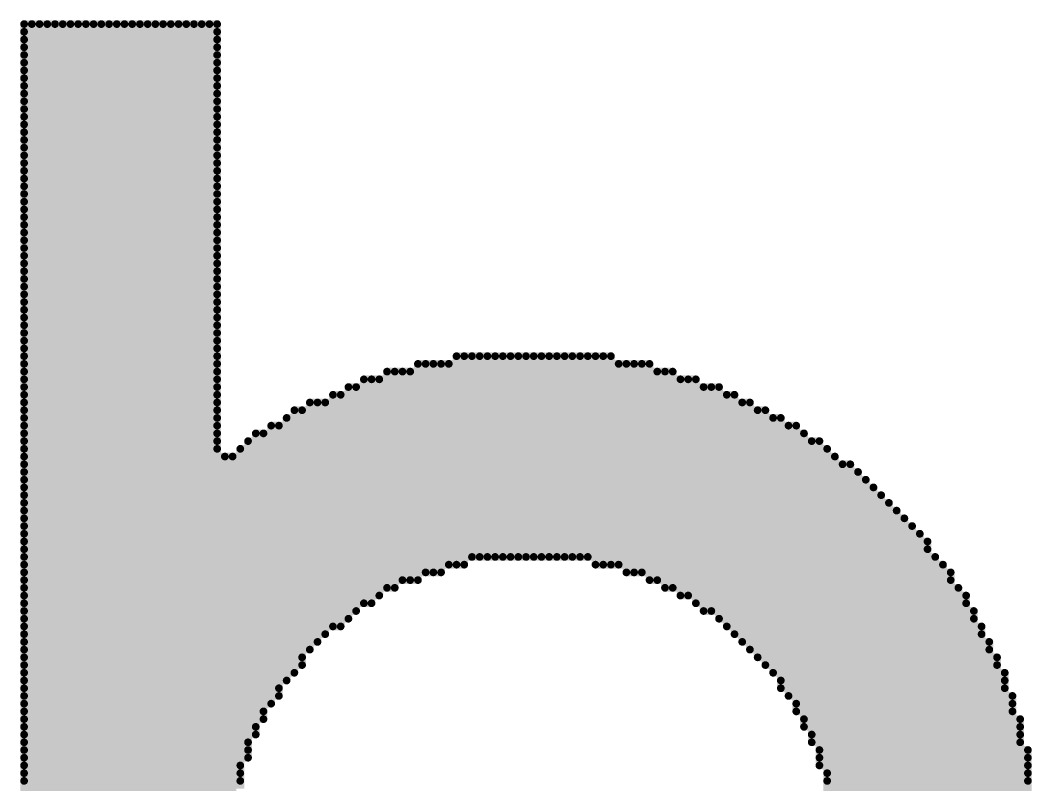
# Model space of a CAD drawing. Header units: millimetres. Extents: x 485.8 to 560.8, y 382.8 to 430.9.
# Drawn here: x 489.747 to 493.075, y 420.658 to 423.173 of the extents above; entities that cross this region are included whole.
import ezdxf

# ---------------------------------------------------------------- set-up
doc = ezdxf.new("R2010")
doc.units = ezdxf.units.MM
doc.layers.add('TOPOVERLAY', color=2, linetype='Continuous')

# ---------------------------------------------------------------- blocks, each defined once
blk = doc.blocks.new('12MM_8')
at = {"layer": 'TOPOVERLAY', "color": 150, "const_width": 0.0254}
for points in [[(0.1863, 4.4069), (0.8213, 4.4069)], [(0.1863, 1.5875), (0.1863, 4.4069)], [(0.1863, 4.3815), (0.8213, 4.3815)], [(0.2117, 1.4097), (0.2117, 4.4069)], [(0.2371, 1.2827), (0.2371, 4.4069)], [(0.2625, 1.1811), (0.2625, 4.4069)], [(0.2879, 1.1049), (0.2879, 4.4069)], [(0.3133, 1.0541), (0.3133, 4.4069)], [(0.3387, 0.9779), (0.3387, 4.4069)], [(0.3641, 0.9271), (0.3641, 4.4069)], [(0.3895, 0.8763), (0.3895, 4.4069)], [(0.4149, 0.8509), (0.4149, 4.4069)], [(0.4403, 0.8001), (0.4403, 4.4069)], [(0.4657, 0.7493), (0.4657, 4.4069)], [(0.4911, 0.7239), (0.4911, 4.4069)], [(0.5165, 0.6731), (0.5165, 4.4069)], [(0.5419, 0.6477), (0.5419, 4.4069)], [(0.5673, 0.6223), (0.5673, 4.4069)], [(0.5927, 0.5969), (0.5927, 4.4069)], [(0.6181, 0.5715), (0.6181, 4.4069)], [(0.6435, 0.5461), (0.6435, 4.4069)], [(0.6689, 0.4953), (0.6689, 4.4069)], [(0.6943, 0.4699), (0.6943, 4.4069)], [(0.7197, 0.4699), (0.7197, 4.4069)], [(0.7451, 0.4445), (0.7451, 4.4069)], [(0.7705, 0.4191), (0.7705, 4.4069)], [(0.7959, 0.3937), (0.7959, 4.4069)], [(0.8213, 0.3683), (0.8213, 4.4069)], [(0.1863, 4.3561), (0.8213, 4.3561)], [(0.1863, 4.3307), (0.8213, 4.3307)], [(0.1863, 4.3053), (0.8213, 4.3053)], [(0.1863, 4.2799), (0.8213, 4.2799)], [(0.1863, 4.2545), (0.8213, 4.2545)], [(0.1863, 4.2291), (0.8213, 4.2291)], [(0.1863, 4.2037), (0.8213, 4.2037)], [(0.1863, 4.1783), (0.8213, 4.1783)], [(0.1863, 4.1529), (0.8213, 4.1529)], [(0.1863, 4.1275), (0.8213, 4.1275)], [(0.1863, 4.1021), (0.8213, 4.1021)], [(0.1863, 4.0767), (0.8213, 4.0767)], [(0.1863, 4.0513), (0.8213, 4.0513)], [(0.1863, 4.0259), (0.8213, 4.0259)], [(0.1863, 4.0005), (0.8213, 4.0005)], [(0.1863, 3.9751), (0.8213, 3.9751)], [(0.1863, 3.9497), (0.8213, 3.9497)], [(0.1863, 3.9243), (0.8213, 3.9243)], [(0.1863, 3.8989), (0.8213, 3.8989)], [(0.1863, 3.8735), (0.8213, 3.8735)], [(0.1863, 3.8481), (0.8213, 3.8481)], [(0.1863, 3.8227), (0.8213, 3.8227)], [(0.1863, 3.7973), (0.8213, 3.7973)], [(0.1863, 3.7719), (0.8213, 3.7719)], [(0.1863, 3.7465), (0.8213, 3.7465)], [(0.1863, 3.7211), (0.8213, 3.7211)], [(0.1863, 3.6957), (0.8213, 3.6957)], [(0.1863, 3.6703), (0.8213, 3.6703)], [(0.1863, 3.6449), (0.8213, 3.6449)], [(0.1863, 3.6195), (0.8213, 3.6195)], [(0.1863, 3.5941), (0.8213, 3.5941)], [(0.1863, 3.5687), (0.8213, 3.5687)], [(0.1863, 3.5433), (0.8213, 3.5433)], [(0.1863, 3.5179), (0.8213, 3.5179)], [(0.1863, 3.4925), (0.8213, 3.4925)], [(0.1863, 3.4671), (0.8213, 3.4671)], [(0.1863, 3.4417), (0.8213, 3.4417)], [(0.1863, 3.4163), (0.8213, 3.4163)], [(0.1863, 3.3909), (0.8213, 3.3909)], [(0.1863, 3.3655), (0.8213, 3.3655)], [(0.1863, 3.3401), (0.8213, 3.3401)], [(0.1863, 3.3147), (0.8213, 3.3147)], [(0.1863, 3.2893), (0.8213, 3.2893)], [(1.4817, 3.2893), (2.2437, 3.2893)], [(1.4817, 2.5781), (1.4817, 3.2893)], [(1.5071, 2.6035), (1.5071, 3.2893)], [(1.5325, 2.6035), (1.5325, 3.2893)], [(1.5579, 2.6035), (1.5579, 3.2893)], [(1.5833, 2.6289), (1.5833, 3.2893)], [(1.6087, 3.3147), (2.1167, 3.3147)], [(1.6087, 2.6289), (1.6087, 3.3147)], [(1.6341, 2.6289), (1.6341, 3.3147)], [(1.6595, 2.6543), (1.6595, 3.3147)], [(1.6849, 2.6543), (1.6849, 3.3147)], [(1.7103, 2.6543), (1.7103, 3.3147)], [(1.7357, 2.6543), (1.7357, 3.3147)], [(1.7611, 2.6543), (1.7611, 3.3147)], [(1.7865, 2.6543), (1.7865, 3.3147)], [(1.8119, 2.6543), (1.8119, 3.3147)], [(1.8373, 2.6543), (1.8373, 3.3147)], [(1.8627, 2.6543), (1.8627, 3.3147)], [(1.8881, 2.6543), (1.8881, 3.3147)], [(1.9135, 2.6543), (1.9135, 3.3147)], [(1.9389, 2.6543), (1.9389, 3.3147)], [(1.9643, 2.6543), (1.9643, 3.3147)], [(1.9897, 2.6543), (1.9897, 3.3147)], [(2.0151, 2.6543), (2.0151, 3.3147)], [(2.0405, 2.6543), (2.0405, 3.3147)], [(2.0659, 2.6289), (2.0659, 3.3147)], [(2.0913, 2.6289), (2.0913, 3.3147)], [(2.1167, 2.6289), (2.1167, 3.3147)], [(2.1421, 2.6289), (2.1421, 3.2893)], [(2.1675, 2.6035), (2.1675, 3.2893)], [(2.1929, 2.6035), (2.1929, 3.2893)], [(2.2183, 2.6035), (2.2183, 3.2893)], [(2.2437, 2.5781), (2.2437, 3.2893)], [(0.1863, 3.2639), (0.8213, 3.2639)], [(1.3801, 3.2639), (2.3199, 3.2639)], [(1.3801, 2.5527), (1.3801, 3.2639)], [(1.4055, 2.5527), (1.4055, 3.2639)], [(1.4309, 2.5781), (1.4309, 3.2639)], [(1.4563, 2.5781), (1.4563, 3.2639)], [(2.2691, 2.5781), (2.2691, 3.2639)], [(2.2945, 2.5527), (2.2945, 3.2639)], [(2.3199, 2.5527), (2.3199, 3.2639)], [(0.1863, 3.2385), (0.8213, 3.2385)], [(1.3039, 3.2385), (2.3961, 3.2385)], [(1.3039, 2.5019), (1.3039, 3.2385)], [(1.3293, 2.5019), (1.3293, 3.2385)], [(1.3547, 2.5273), (1.3547, 3.2385)], [(2.3453, 2.5273), (2.3453, 3.2385)], [(2.3707, 2.5273), (2.3707, 3.2385)], [(2.3961, 2.5019), (2.3961, 3.2385)], [(0.1863, 3.2131), (0.8213, 3.2131)], [(0.1863, 3.1877), (0.8213, 3.1877)], [(1.2023, 3.1877), (2.5231, 3.1877)], [(1.2023, 2.4257), (1.2023, 3.1877)], [(1.2277, 2.4257), (1.2277, 3.1877)], [(1.2531, 3.2131), (2.4723, 3.2131)], [(1.2531, 2.4511), (1.2531, 3.2131)], [(1.2785, 2.4765), (1.2785, 3.2131)], [(2.4215, 2.4765), (2.4215, 3.2131)], [(2.4469, 2.4765), (2.4469, 3.2131)], [(2.4723, 2.4511), (2.4723, 3.2131)], [(2.4977, 2.4257), (2.4977, 3.1877)], [(2.5231, 2.4003), (2.5231, 3.1877)], [(0.1863, 3.1623), (0.8213, 3.1623)], [(1.1261, 3.1623), (2.5739, 3.1623)], [(1.1261, 2.3495), (1.1261, 3.1623)], [(1.1515, 2.3749), (1.1515, 3.1623)], [(1.1769, 2.4003), (1.1769, 3.1623)], [(2.5485, 2.3749), (2.5485, 3.1623)], [(2.5739, 2.3495), (2.5739, 3.1623)], [(0.1863, 3.1369), (0.8213, 3.1369)], [(1.0753, 3.1369), (2.6247, 3.1369)], [(1.0753, 2.2733), (1.0753, 3.1369)], [(1.1007, 2.2987), (1.1007, 3.1369)], [(2.5993, 2.3241), (2.5993, 3.1369)], [(2.6247, 2.2987), (2.6247, 3.1369)], [(0.1863, 3.1115), (0.8213, 3.1115)], [(0.1863, 3.0861), (0.8213, 3.0861)], [(0.9991, 3.0861), (2.7263, 3.0861)], [(0.9991, 2.1717), (0.9991, 3.0861)], [(1.0245, 2.1971), (1.0245, 3.0861)], [(1.0499, 3.1115), (2.6755, 3.1115)], [(1.0499, 2.2479), (1.0499, 3.1115)], [(2.6501, 2.2733), (2.6501, 3.1115)], [(2.6755, 2.2225), (2.6755, 3.1115)], [(2.7009, 2.1971), (2.7009, 3.0861)], [(2.7263, 2.1463), (2.7263, 3.0861)], [(0.1863, 3.0607), (0.8213, 3.0607)], [(0.9483, 3.0607), (2.7517, 3.0607)], [(0.9483, 2.0701), (0.9483, 3.0607)], [(0.9737, 2.1209), (0.9737, 3.0607)], [(2.7517, 2.0955), (2.7517, 3.0607)], [(0.1863, 3.0353), (0.8213, 3.0353)], [(0.9229, 3.0353), (2.8025, 3.0353)], [(0.9229, 1.9939), (0.9229, 3.0353)], [(2.7771, 2.0447), (2.7771, 3.0353)], [(2.8025, 1.9685), (2.8025, 3.0353)], [(0.1863, 3.0099), (0.8213, 3.0099)], [(0.1863, 2.9845), (2.8533, 2.9845)], [(0.8467, 0.3429), (0.8467, 2.9845)], [(0.8721, 0.3429), (0.8721, 2.9845)], [(0.8975, 3.0099), (2.8279, 3.0099)], [(0.8975, 1.8923), (0.8975, 3.0099)], [(2.8279, 1.8415), (2.8279, 3.0099)], [(2.8533, 0.3429), (2.8533, 2.9845)], [(0.1863, 2.9591), (2.9041, 2.9591)], [(2.8787, 0.3683), (2.8787, 2.9591)], [(2.9041, 0.3683), (2.9041, 2.9591)], [(0.1863, 2.9337), (2.9295, 2.9337)], [(2.9295, 0.3937), (2.9295, 2.9337)], [(0.1863, 2.9083), (2.9549, 2.9083)], [(0.1863, 2.8829), (2.9803, 2.8829)], [(2.9549, 0.4191), (2.9549, 2.9083)], [(2.9803, 0.4445), (2.9803, 2.8829)], [(0.1863, 2.8575), (3.0057, 2.8575)], [(3.0057, 0.4699), (3.0057, 2.8575)], [(0.1863, 2.8321), (3.0311, 2.8321)], [(3.0311, 0.4953), (3.0311, 2.8321)], [(0.1863, 2.8067), (3.0565, 2.8067)], [(3.0565, 0.5207), (3.0565, 2.8067)], [(0.1863, 2.7813), (3.0819, 2.7813)], [(0.1863, 2.7559), (3.1073, 2.7559)], [(3.0819, 0.5461), (3.0819, 2.7813)], [(3.1073, 0.5715), (3.1073, 2.7559)], [(0.1863, 2.7305), (3.1327, 2.7305)], [(3.1327, 0.5969), (3.1327, 2.7305)], [(0.1863, 2.7051), (3.1581, 2.7051)], [(3.1581, 0.6223), (3.1581, 2.7051)], [(0.1863, 2.6797), (3.1581, 2.6797)], [(0.1863, 2.6543), (3.1835, 2.6543)], [(3.1835, 0.6731), (3.1835, 2.6543)], [(0.1863, 2.6289), (1.6341, 2.6289)], [(2.0659, 2.6289), (3.2089, 2.6289)], [(3.2089, 0.6985), (3.2089, 2.6289)], [(0.1863, 2.6035), (1.5579, 2.6035)], [(2.1675, 2.6035), (3.2343, 2.6035)], [(3.2343, 0.7239), (3.2343, 2.6035)], [(0.1863, 2.5781), (1.4817, 2.5781)], [(0.1863, 2.5527), (1.4055, 2.5527)], [(2.2437, 2.5781), (3.2343, 2.5781)], [(2.2945, 2.5527), (3.2597, 2.5527)], [(3.2597, 0.7747), (3.2597, 2.5527)], [(0.1863, 2.5273), (1.3547, 2.5273)], [(2.3453, 2.5273), (3.2851, 2.5273)], [(3.2851, 0.8255), (3.2851, 2.5273)], [(0.1863, 2.5019), (1.3293, 2.5019)], [(2.3961, 2.5019), (3.2851, 2.5019)], [(0.1863, 2.4765), (1.2785, 2.4765)], [(0.1863, 2.4511), (1.2531, 2.4511)], [(2.4215, 2.4765), (3.3105, 2.4765)], [(2.4723, 2.4511), (3.3105, 2.4511)], [(3.3105, 0.8509), (3.3105, 2.4765)], [(0.1863, 2.4257), (1.2277, 2.4257)], [(2.4977, 2.4257), (3.3359, 2.4257)], [(3.3359, 0.9017), (3.3359, 2.4257)], [(0.1863, 2.4003), (1.1769, 2.4003)], [(2.5231, 2.4003), (3.3359, 2.4003)], [(0.1863, 2.3749), (1.1515, 2.3749)], [(2.5485, 2.3749), (3.3613, 2.3749)], [(3.3613, 0.9525), (3.3613, 2.3749)], [(0.1863, 2.3495), (1.1261, 2.3495)], [(0.1863, 2.3241), (1.1007, 2.3241)], [(2.5739, 2.3495), (3.3613, 2.3495)], [(2.5993, 2.3241), (3.3867, 2.3241)], [(3.3867, 1.0033), (3.3867, 2.3241)], [(0.1863, 2.2987), (1.1007, 2.2987)], [(2.6247, 2.2987), (3.3867, 2.2987)], [(0.1863, 2.2733), (1.0753, 2.2733)], [(2.6501, 2.2733), (3.4121, 2.2733)], [(3.4121, 1.0795), (3.4121, 2.2733)], [(0.1863, 2.2479), (1.0499, 2.2479)], [(0.1863, 2.2225), (1.0245, 2.2225)], [(2.6755, 2.2479), (3.4121, 2.2479)], [(2.6755, 2.2225), (3.4121, 2.2225)], [(0.1863, 2.1971), (1.0245, 2.1971)], [(2.7009, 2.1971), (3.4375, 2.1971)], [(3.4375, 1.1303), (3.4375, 2.1971)], [(0.1863, 2.1717), (0.9991, 2.1717)], [(2.7263, 2.1717), (3.4375, 2.1717)], [(0.1863, 2.1463), (0.9737, 2.1463)], [(0.1863, 2.1209), (0.9737, 2.1209)], [(2.7263, 2.1463), (3.4375, 2.1463)], [(2.7517, 2.1209), (3.4629, 2.1209)], [(3.4629, 1.2065), (3.4629, 2.1209)], [(0.1863, 2.0955), (0.9483, 2.0955)], [(2.7517, 2.0955), (3.4629, 2.0955)], [(0.1863, 2.0701), (0.9483, 2.0701)], [(2.7771, 2.0701), (3.4629, 2.0701)], [(0.1863, 2.0447), (0.9229, 2.0447)], [(0.1863, 2.0193), (0.9229, 2.0193)], [(2.7771, 2.0447), (3.4629, 2.0447)], [(2.8025, 2.0193), (3.4883, 2.0193)], [(3.4883, 1.3081), (3.4883, 2.0193)], [(0.1863, 1.9939), (0.9229, 1.9939)], [(2.8025, 1.9939), (3.4883, 1.9939)], [(0.1863, 1.9685), (0.8975, 1.9685)], [(2.8025, 1.9685), (3.4883, 1.9685)], [(0.1863, 1.9431), (0.8975, 1.9431)], [(0.1863, 1.9177), (0.8975, 1.9177)], [(2.8279, 1.9431), (3.4883, 1.9431)], [(2.8279, 1.9177), (3.4883, 1.9177)]]:
    blk.add_lwpolyline(points, dxfattribs=at)
at = {"layer": 'TOPOVERLAY', "color": 150, "const_width": 0.0127}
for points in [[(0.1799, 4.4069, 1), (0.1926, 4.4069, 1)], [(0.1799, 4.4069, 1), (0.1926, 4.4069, 1)], [(0.1799, 4.3815, 1), (0.1926, 4.3815, 1)], [(0.2053, 4.4069, 1), (0.218, 4.4069, 1)], [(0.2307, 4.4069, 1), (0.2434, 4.4069, 1)], [(0.2561, 4.4069, 1), (0.2688, 4.4069, 1)], [(0.2815, 4.4069, 1), (0.2942, 4.4069, 1)], [(0.3069, 4.4069, 1), (0.3196, 4.4069, 1)], [(0.3323, 4.4069, 1), (0.345, 4.4069, 1)], [(0.3577, 4.4069, 1), (0.3704, 4.4069, 1)], [(0.3831, 4.4069, 1), (0.3958, 4.4069, 1)], [(0.4085, 4.4069, 1), (0.4212, 4.4069, 1)], [(0.4339, 4.4069, 1), (0.4466, 4.4069, 1)], [(0.4593, 4.4069, 1), (0.472, 4.4069, 1)], [(0.4847, 4.4069, 1), (0.4974, 4.4069, 1)], [(0.5101, 4.4069, 1), (0.5228, 4.4069, 1)], [(0.5355, 4.4069, 1), (0.5482, 4.4069, 1)], [(0.5609, 4.4069, 1), (0.5736, 4.4069, 1)], [(0.5863, 4.4069, 1), (0.599, 4.4069, 1)], [(0.6117, 4.4069, 1), (0.6244, 4.4069, 1)], [(0.6371, 4.4069, 1), (0.6498, 4.4069, 1)], [(0.6625, 4.4069, 1), (0.6752, 4.4069, 1)], [(0.6879, 4.4069, 1), (0.7006, 4.4069, 1)], [(0.7133, 4.4069, 1), (0.726, 4.4069, 1)], [(0.7387, 4.4069, 1), (0.7514, 4.4069, 1)], [(0.7641, 4.4069, 1), (0.7768, 4.4069, 1)], [(0.7895, 4.4069, 1), (0.8022, 4.4069, 1)], [(0.8149, 4.4069, 1), (0.8276, 4.4069, 1)], [(0.8149, 4.4069, 1), (0.8276, 4.4069, 1)], [(0.8149, 4.3815, 1), (0.8276, 4.3815, 1)], [(0.1799, 4.3561, 1), (0.1926, 4.3561, 1)], [(0.8149, 4.3561, 1), (0.8276, 4.3561, 1)], [(0.1799, 4.3307, 1), (0.1926, 4.3307, 1)], [(0.8149, 4.3307, 1), (0.8276, 4.3307, 1)], [(0.1799, 4.3053, 1), (0.1926, 4.3053, 1)], [(0.1799, 4.2799, 1), (0.1926, 4.2799, 1)], [(0.8149, 4.3053, 1), (0.8276, 4.3053, 1)], [(0.8149, 4.2799, 1), (0.8276, 4.2799, 1)], [(0.1799, 4.2545, 1), (0.1926, 4.2545, 1)], [(0.8149, 4.2545, 1), (0.8276, 4.2545, 1)], [(0.1799, 4.2291, 1), (0.1926, 4.2291, 1)], [(0.8149, 4.2291, 1), (0.8276, 4.2291, 1)], [(0.1799, 4.2037, 1), (0.1926, 4.2037, 1)], [(0.8149, 4.2037, 1), (0.8276, 4.2037, 1)], [(0.1799, 4.1783, 1), (0.1926, 4.1783, 1)], [(0.1799, 4.1529, 1), (0.1926, 4.1529, 1)], [(0.8149, 4.1783, 1), (0.8276, 4.1783, 1)], [(0.8149, 4.1529, 1), (0.8276, 4.1529, 1)], [(0.1799, 4.1275, 1), (0.1926, 4.1275, 1)], [(0.8149, 4.1275, 1), (0.8276, 4.1275, 1)], [(0.1799, 4.1021, 1), (0.1926, 4.1021, 1)], [(0.8149, 4.1021, 1), (0.8276, 4.1021, 1)], [(0.1799, 4.0767, 1), (0.1926, 4.0767, 1)], [(0.1799, 4.0513, 1), (0.1926, 4.0513, 1)], [(0.8149, 4.0767, 1), (0.8276, 4.0767, 1)], [(0.8149, 4.0513, 1), (0.8276, 4.0513, 1)], [(0.1799, 4.0259, 1), (0.1926, 4.0259, 1)], [(0.8149, 4.0259, 1), (0.8276, 4.0259, 1)], [(0.1799, 4.0005, 1), (0.1926, 4.0005, 1)], [(0.8149, 4.0005, 1), (0.8276, 4.0005, 1)], [(0.1799, 3.9751, 1), (0.1926, 3.9751, 1)], [(0.1799, 3.9497, 1), (0.1926, 3.9497, 1)], [(0.8149, 3.9751, 1), (0.8276, 3.9751, 1)], [(0.8149, 3.9497, 1), (0.8276, 3.9497, 1)], [(0.1799, 3.9243, 1), (0.1926, 3.9243, 1)], [(0.8149, 3.9243, 1), (0.8276, 3.9243, 1)], [(0.1799, 3.8989, 1), (0.1926, 3.8989, 1)], [(0.8149, 3.8989, 1), (0.8276, 3.8989, 1)], [(0.1799, 3.8735, 1), (0.1926, 3.8735, 1)], [(0.1799, 3.8481, 1), (0.1926, 3.8481, 1)], [(0.8149, 3.8735, 1), (0.8276, 3.8735, 1)], [(0.8149, 3.8481, 1), (0.8276, 3.8481, 1)], [(0.1799, 3.8227, 1), (0.1926, 3.8227, 1)], [(0.8149, 3.8227, 1), (0.8276, 3.8227, 1)], [(0.1799, 3.7973, 1), (0.1926, 3.7973, 1)], [(0.8149, 3.7973, 1), (0.8276, 3.7973, 1)], [(0.1799, 3.7719, 1), (0.1926, 3.7719, 1)], [(0.8149, 3.7719, 1), (0.8276, 3.7719, 1)], [(0.1799, 3.7465, 1), (0.1926, 3.7465, 1)], [(0.1799, 3.7211, 1), (0.1926, 3.7211, 1)], [(0.8149, 3.7465, 1), (0.8276, 3.7465, 1)], [(0.8149, 3.7211, 1), (0.8276, 3.7211, 1)], [(0.1799, 3.6957, 1), (0.1926, 3.6957, 1)], [(0.8149, 3.6957, 1), (0.8276, 3.6957, 1)], [(0.1799, 3.6703, 1), (0.1926, 3.6703, 1)], [(0.8149, 3.6703, 1), (0.8276, 3.6703, 1)], [(0.1799, 3.6449, 1), (0.1926, 3.6449, 1)], [(0.1799, 3.6195, 1), (0.1926, 3.6195, 1)], [(0.8149, 3.6449, 1), (0.8276, 3.6449, 1)], [(0.8149, 3.6195, 1), (0.8276, 3.6195, 1)], [(0.1799, 3.5941, 1), (0.1926, 3.5941, 1)], [(0.8149, 3.5941, 1), (0.8276, 3.5941, 1)], [(0.1799, 3.5687, 1), (0.1926, 3.5687, 1)], [(0.8149, 3.5687, 1), (0.8276, 3.5687, 1)], [(0.1799, 3.5433, 1), (0.1926, 3.5433, 1)], [(0.1799, 3.5179, 1), (0.1926, 3.5179, 1)], [(0.8149, 3.5433, 1), (0.8276, 3.5433, 1)], [(0.8149, 3.5179, 1), (0.8276, 3.5179, 1)], [(0.1799, 3.4925, 1), (0.1926, 3.4925, 1)], [(0.8149, 3.4925, 1), (0.8276, 3.4925, 1)], [(0.1799, 3.4671, 1), (0.1926, 3.4671, 1)], [(0.8149, 3.4671, 1), (0.8276, 3.4671, 1)], [(0.1799, 3.4417, 1), (0.1926, 3.4417, 1)], [(0.1799, 3.4163, 1), (0.1926, 3.4163, 1)], [(0.8149, 3.4417, 1), (0.8276, 3.4417, 1)], [(0.8149, 3.4163, 1), (0.8276, 3.4163, 1)], [(0.1799, 3.3909, 1), (0.1926, 3.3909, 1)], [(0.8149, 3.3909, 1), (0.8276, 3.3909, 1)], [(0.1799, 3.3655, 1), (0.1926, 3.3655, 1)], [(0.8149, 3.3655, 1), (0.8276, 3.3655, 1)], [(0.1799, 3.3401, 1), (0.1926, 3.3401, 1)], [(0.8149, 3.3401, 1), (0.8276, 3.3401, 1)], [(0.1799, 3.3147, 1), (0.1926, 3.3147, 1)], [(0.1799, 3.2893, 1), (0.1926, 3.2893, 1)], [(0.8149, 3.3147, 1), (0.8276, 3.3147, 1)], [(0.8149, 3.2893, 1), (0.8276, 3.2893, 1)], [(1.4753, 3.2893, 1), (1.488, 3.2893, 1)], [(1.4753, 3.2893, 1), (1.488, 3.2893, 1)], [(1.5007, 3.2893, 1), (1.5134, 3.2893, 1)], [(1.5261, 3.2893, 1), (1.5388, 3.2893, 1)], [(1.5515, 3.2893, 1), (1.5642, 3.2893, 1)], [(1.5769, 3.2893, 1), (1.5896, 3.2893, 1)], [(1.6023, 3.3147, 1), (1.615, 3.3147, 1)], [(1.6023, 3.3147, 1), (1.615, 3.3147, 1)], [(1.6277, 3.3147, 1), (1.6404, 3.3147, 1)], [(1.6531, 3.3147, 1), (1.6658, 3.3147, 1)], [(1.6785, 3.3147, 1), (1.6912, 3.3147, 1)], [(1.7039, 3.3147, 1), (1.7166, 3.3147, 1)], [(1.7293, 3.3147, 1), (1.742, 3.3147, 1)], [(1.7547, 3.3147, 1), (1.7674, 3.3147, 1)], [(1.7801, 3.3147, 1), (1.7928, 3.3147, 1)], [(1.8055, 3.3147, 1), (1.8182, 3.3147, 1)], [(1.8309, 3.3147, 1), (1.8436, 3.3147, 1)], [(1.8563, 3.3147, 1), (1.869, 3.3147, 1)], [(1.8817, 3.3147, 1), (1.8944, 3.3147, 1)], [(1.9071, 3.3147, 1), (1.9198, 3.3147, 1)], [(1.9325, 3.3147, 1), (1.9452, 3.3147, 1)], [(1.9579, 3.3147, 1), (1.9706, 3.3147, 1)], [(1.9833, 3.3147, 1), (1.996, 3.3147, 1)], [(2.0087, 3.3147, 1), (2.0214, 3.3147, 1)], [(2.0341, 3.3147, 1), (2.0468, 3.3147, 1)], [(2.0595, 3.3147, 1), (2.0722, 3.3147, 1)], [(2.0849, 3.3147, 1), (2.0976, 3.3147, 1)], [(2.1103, 3.3147, 1), (2.123, 3.3147, 1)], [(2.1103, 3.3147, 1), (2.123, 3.3147, 1)], [(2.1357, 3.2893, 1), (2.1484, 3.2893, 1)], [(2.1611, 3.2893, 1), (2.1738, 3.2893, 1)], [(2.1865, 3.2893, 1), (2.1992, 3.2893, 1)], [(2.2119, 3.2893, 1), (2.2246, 3.2893, 1)], [(2.2373, 3.2893, 1), (2.25, 3.2893, 1)], [(2.2373, 3.2893, 1), (2.25, 3.2893, 1)], [(0.1799, 3.2639, 1), (0.1926, 3.2639, 1)], [(0.8149, 3.2639, 1), (0.8276, 3.2639, 1)], [(1.3737, 3.2639, 1), (1.3864, 3.2639, 1)], [(1.3737, 3.2639, 1), (1.3864, 3.2639, 1)], [(1.3991, 3.2639, 1), (1.4118, 3.2639, 1)], [(1.4245, 3.2639, 1), (1.4372, 3.2639, 1)], [(1.4499, 3.2639, 1), (1.4626, 3.2639, 1)], [(2.2627, 3.2639, 1), (2.2754, 3.2639, 1)], [(2.2881, 3.2639, 1), (2.3008, 3.2639, 1)], [(2.3135, 3.2639, 1), (2.3262, 3.2639, 1)], [(2.3135, 3.2639, 1), (2.3262, 3.2639, 1)], [(0.1799, 3.2385, 1), (0.1926, 3.2385, 1)], [(0.8149, 3.2385, 1), (0.8276, 3.2385, 1)], [(1.2975, 3.2385, 1), (1.3102, 3.2385, 1)], [(1.2975, 3.2385, 1), (1.3102, 3.2385, 1)], [(1.3229, 3.2385, 1), (1.3356, 3.2385, 1)], [(1.3483, 3.2385, 1), (1.361, 3.2385, 1)], [(2.3389, 3.2385, 1), (2.3516, 3.2385, 1)], [(2.3643, 3.2385, 1), (2.377, 3.2385, 1)], [(2.3897, 3.2385, 1), (2.4024, 3.2385, 1)], [(2.3897, 3.2385, 1), (2.4024, 3.2385, 1)], [(0.1799, 3.2131, 1), (0.1926, 3.2131, 1)], [(0.1799, 3.1877, 1), (0.1926, 3.1877, 1)], [(0.8149, 3.2131, 1), (0.8276, 3.2131, 1)], [(0.8149, 3.1877, 1), (0.8276, 3.1877, 1)], [(1.1959, 3.1877, 1), (1.2086, 3.1877, 1)], [(1.1959, 3.1877, 1), (1.2086, 3.1877, 1)], [(1.2213, 3.1877, 1), (1.234, 3.1877, 1)], [(1.2467, 3.2131, 1), (1.2594, 3.2131, 1)], [(1.2467, 3.2131, 1), (1.2594, 3.2131, 1)], [(1.2721, 3.2131, 1), (1.2848, 3.2131, 1)], [(2.4151, 3.2131, 1), (2.4278, 3.2131, 1)], [(2.4405, 3.2131, 1), (2.4532, 3.2131, 1)], [(2.4659, 3.2131, 1), (2.4786, 3.2131, 1)], [(2.4659, 3.2131, 1), (2.4786, 3.2131, 1)], [(2.4913, 3.1877, 1), (2.504, 3.1877, 1)], [(2.5167, 3.1877, 1), (2.5294, 3.1877, 1)], [(2.5167, 3.1877, 1), (2.5294, 3.1877, 1)], [(0.1799, 3.1623, 1), (0.1926, 3.1623, 1)], [(0.8149, 3.1623, 1), (0.8276, 3.1623, 1)], [(1.1197, 3.1623, 1), (1.1324, 3.1623, 1)], [(1.1197, 3.1623, 1), (1.1324, 3.1623, 1)], [(1.1451, 3.1623, 1), (1.1578, 3.1623, 1)], [(1.1705, 3.1623, 1), (1.1832, 3.1623, 1)], [(2.5421, 3.1623, 1), (2.5548, 3.1623, 1)], [(2.5675, 3.1623, 1), (2.5802, 3.1623, 1)], [(2.5675, 3.1623, 1), (2.5802, 3.1623, 1)], [(0.1799, 3.1369, 1), (0.1926, 3.1369, 1)], [(0.8149, 3.1369, 1), (0.8276, 3.1369, 1)], [(1.0689, 3.1369, 1), (1.0816, 3.1369, 1)], [(1.0689, 3.1369, 1), (1.0816, 3.1369, 1)], [(1.0943, 3.1369, 1), (1.107, 3.1369, 1)], [(2.5929, 3.1369, 1), (2.6056, 3.1369, 1)], [(2.6183, 3.1369, 1), (2.631, 3.1369, 1)], [(2.6183, 3.1369, 1), (2.631, 3.1369, 1)], [(0.1799, 3.1115, 1), (0.1926, 3.1115, 1)], [(0.1799, 3.0861, 1), (0.1926, 3.0861, 1)], [(0.8149, 3.1115, 1), (0.8276, 3.1115, 1)], [(0.8149, 3.0861, 1), (0.8276, 3.0861, 1)], [(0.9927, 3.0861, 1), (1.0054, 3.0861, 1)], [(0.9927, 3.0861, 1), (1.0054, 3.0861, 1)], [(1.0181, 3.0861, 1), (1.0308, 3.0861, 1)], [(1.0435, 3.1115, 1), (1.0562, 3.1115, 1)], [(1.0435, 3.1115, 1), (1.0562, 3.1115, 1)], [(2.6437, 3.1115, 1), (2.6564, 3.1115, 1)], [(2.6691, 3.1115, 1), (2.6818, 3.1115, 1)], [(2.6691, 3.1115, 1), (2.6818, 3.1115, 1)], [(2.6945, 3.0861, 1), (2.7072, 3.0861, 1)], [(2.7199, 3.0861, 1), (2.7326, 3.0861, 1)], [(2.7199, 3.0861, 1), (2.7326, 3.0861, 1)], [(0.1799, 3.0607, 1), (0.1926, 3.0607, 1)], [(0.8149, 3.0607, 1), (0.8276, 3.0607, 1)], [(0.9419, 3.0607, 1), (0.9546, 3.0607, 1)], [(0.9419, 3.0607, 1), (0.9546, 3.0607, 1)], [(0.9673, 3.0607, 1), (0.98, 3.0607, 1)], [(2.7453, 3.0607, 1), (2.758, 3.0607, 1)], [(2.7453, 3.0607, 1), (2.758, 3.0607, 1)], [(0.1799, 3.0353, 1), (0.1926, 3.0353, 1)], [(0.8149, 3.0353, 1), (0.8276, 3.0353, 1)], [(0.9165, 3.0353, 1), (0.9292, 3.0353, 1)], [(0.9165, 3.0353, 1), (0.9292, 3.0353, 1)], [(2.7707, 3.0353, 1), (2.7834, 3.0353, 1)], [(2.7961, 3.0353, 1), (2.8088, 3.0353, 1)], [(2.7961, 3.0353, 1), (2.8088, 3.0353, 1)], [(0.1799, 3.0099, 1), (0.1926, 3.0099, 1)], [(0.1799, 2.9845, 1), (0.1926, 2.9845, 1)], [(0.8149, 3.0099, 1), (0.8276, 3.0099, 1)], [(0.8403, 2.9845, 1), (0.853, 2.9845, 1)], [(0.8657, 2.9845, 1), (0.8784, 2.9845, 1)], [(0.8911, 3.0099, 1), (0.9038, 3.0099, 1)], [(0.8911, 3.0099, 1), (0.9038, 3.0099, 1)], [(2.8215, 3.0099, 1), (2.8342, 3.0099, 1)], [(2.8215, 3.0099, 1), (2.8342, 3.0099, 1)], [(2.8469, 2.9845, 1), (2.8596, 2.9845, 1)], [(2.8469, 2.9845, 1), (2.8596, 2.9845, 1)], [(0.1799, 2.9591, 1), (0.1926, 2.9591, 1)], [(2.8723, 2.9591, 1), (2.885, 2.9591, 1)], [(2.8977, 2.9591, 1), (2.9104, 2.9591, 1)], [(2.8977, 2.9591, 1), (2.9104, 2.9591, 1)], [(0.1799, 2.9337, 1), (0.1926, 2.9337, 1)], [(2.9231, 2.9337, 1), (2.9358, 2.9337, 1)], [(2.9231, 2.9337, 1), (2.9358, 2.9337, 1)], [(0.1799, 2.9083, 1), (0.1926, 2.9083, 1)], [(0.1799, 2.8829, 1), (0.1926, 2.8829, 1)], [(2.9485, 2.9083, 1), (2.9612, 2.9083, 1)], [(2.9485, 2.9083, 1), (2.9612, 2.9083, 1)], [(2.9739, 2.8829, 1), (2.9866, 2.8829, 1)], [(2.9739, 2.8829, 1), (2.9866, 2.8829, 1)], [(0.1799, 2.8575, 1), (0.1926, 2.8575, 1)], [(2.9993, 2.8575, 1), (3.012, 2.8575, 1)], [(2.9993, 2.8575, 1), (3.012, 2.8575, 1)], [(0.1799, 2.8321, 1), (0.1926, 2.8321, 1)], [(3.0247, 2.8321, 1), (3.0374, 2.8321, 1)], [(3.0247, 2.8321, 1), (3.0374, 2.8321, 1)], [(0.1799, 2.8067, 1), (0.1926, 2.8067, 1)], [(3.0501, 2.8067, 1), (3.0628, 2.8067, 1)], [(3.0501, 2.8067, 1), (3.0628, 2.8067, 1)], [(0.1799, 2.7813, 1), (0.1926, 2.7813, 1)], [(0.1799, 2.7559, 1), (0.1926, 2.7559, 1)], [(3.0755, 2.7813, 1), (3.0882, 2.7813, 1)], [(3.0755, 2.7813, 1), (3.0882, 2.7813, 1)], [(3.1009, 2.7559, 1), (3.1136, 2.7559, 1)], [(3.1009, 2.7559, 1), (3.1136, 2.7559, 1)], [(0.1799, 2.7305, 1), (0.1926, 2.7305, 1)], [(3.1263, 2.7305, 1), (3.139, 2.7305, 1)], [(3.1263, 2.7305, 1), (3.139, 2.7305, 1)], [(0.1799, 2.7051, 1), (0.1926, 2.7051, 1)], [(3.1517, 2.7051, 1), (3.1644, 2.7051, 1)], [(3.1517, 2.7051, 1), (3.1644, 2.7051, 1)], [(0.1799, 2.6797, 1), (0.1926, 2.6797, 1)], [(0.1799, 2.6543, 1), (0.1926, 2.6543, 1)], [(1.6531, 2.6543, 1), (1.6658, 2.6543, 1)], [(1.6785, 2.6543, 1), (1.6912, 2.6543, 1)], [(1.7039, 2.6543, 1), (1.7166, 2.6543, 1)], [(1.7293, 2.6543, 1), (1.742, 2.6543, 1)], [(1.7547, 2.6543, 1), (1.7674, 2.6543, 1)], [(1.7801, 2.6543, 1), (1.7928, 2.6543, 1)], [(1.8055, 2.6543, 1), (1.8182, 2.6543, 1)], [(1.8309, 2.6543, 1), (1.8436, 2.6543, 1)], [(1.8563, 2.6543, 1), (1.869, 2.6543, 1)], [(1.8817, 2.6543, 1), (1.8944, 2.6543, 1)], [(1.9071, 2.6543, 1), (1.9198, 2.6543, 1)], [(1.9325, 2.6543, 1), (1.9452, 2.6543, 1)], [(1.9579, 2.6543, 1), (1.9706, 2.6543, 1)], [(1.9833, 2.6543, 1), (1.996, 2.6543, 1)], [(2.0087, 2.6543, 1), (2.0214, 2.6543, 1)], [(2.0341, 2.6543, 1), (2.0468, 2.6543, 1)], [(3.1517, 2.6797, 1), (3.1644, 2.6797, 1)], [(3.1771, 2.6543, 1), (3.1898, 2.6543, 1)], [(3.1771, 2.6543, 1), (3.1898, 2.6543, 1)], [(0.1799, 2.6289, 1), (0.1926, 2.6289, 1)], [(1.5769, 2.6289, 1), (1.5896, 2.6289, 1)], [(1.6023, 2.6289, 1), (1.615, 2.6289, 1)], [(1.6277, 2.6289, 1), (1.6404, 2.6289, 1)], [(1.6277, 2.6289, 1), (1.6404, 2.6289, 1)], [(2.0595, 2.6289, 1), (2.0722, 2.6289, 1)], [(2.0595, 2.6289, 1), (2.0722, 2.6289, 1)], [(2.0849, 2.6289, 1), (2.0976, 2.6289, 1)], [(2.1103, 2.6289, 1), (2.123, 2.6289, 1)], [(2.1357, 2.6289, 1), (2.1484, 2.6289, 1)], [(3.2025, 2.6289, 1), (3.2152, 2.6289, 1)], [(3.2025, 2.6289, 1), (3.2152, 2.6289, 1)], [(0.1799, 2.6035, 1), (0.1926, 2.6035, 1)], [(1.5007, 2.6035, 1), (1.5134, 2.6035, 1)], [(1.5261, 2.6035, 1), (1.5388, 2.6035, 1)], [(1.5515, 2.6035, 1), (1.5642, 2.6035, 1)], [(1.5515, 2.6035, 1), (1.5642, 2.6035, 1)], [(2.1611, 2.6035, 1), (2.1738, 2.6035, 1)], [(2.1611, 2.6035, 1), (2.1738, 2.6035, 1)], [(2.1865, 2.6035, 1), (2.1992, 2.6035, 1)], [(2.2119, 2.6035, 1), (2.2246, 2.6035, 1)], [(3.2279, 2.6035, 1), (3.2406, 2.6035, 1)], [(3.2279, 2.6035, 1), (3.2406, 2.6035, 1)], [(0.1799, 2.5781, 1), (0.1926, 2.5781, 1)], [(0.1799, 2.5527, 1), (0.1926, 2.5527, 1)], [(1.3737, 2.5527, 1), (1.3864, 2.5527, 1)], [(1.3991, 2.5527, 1), (1.4118, 2.5527, 1)], [(1.3991, 2.5527, 1), (1.4118, 2.5527, 1)], [(1.4245, 2.5781, 1), (1.4372, 2.5781, 1)], [(1.4499, 2.5781, 1), (1.4626, 2.5781, 1)], [(1.4753, 2.5781, 1), (1.488, 2.5781, 1)], [(1.4753, 2.5781, 1), (1.488, 2.5781, 1)], [(2.2373, 2.5781, 1), (2.25, 2.5781, 1)], [(2.2373, 2.5781, 1), (2.25, 2.5781, 1)], [(2.2627, 2.5781, 1), (2.2754, 2.5781, 1)], [(2.2881, 2.5527, 1), (2.3008, 2.5527, 1)], [(2.2881, 2.5527, 1), (2.3008, 2.5527, 1)], [(2.3135, 2.5527, 1), (2.3262, 2.5527, 1)], [(3.2279, 2.5781, 1), (3.2406, 2.5781, 1)], [(3.2533, 2.5527, 1), (3.266, 2.5527, 1)], [(3.2533, 2.5527, 1), (3.266, 2.5527, 1)], [(0.1799, 2.5273, 1), (0.1926, 2.5273, 1)], [(1.3483, 2.5273, 1), (1.361, 2.5273, 1)], [(1.3483, 2.5273, 1), (1.361, 2.5273, 1)], [(2.3389, 2.5273, 1), (2.3516, 2.5273, 1)], [(2.3389, 2.5273, 1), (2.3516, 2.5273, 1)], [(2.3643, 2.5273, 1), (2.377, 2.5273, 1)], [(3.2787, 2.5273, 1), (3.2914, 2.5273, 1)], [(3.2787, 2.5273, 1), (3.2914, 2.5273, 1)], [(0.1799, 2.5019, 1), (0.1926, 2.5019, 1)], [(1.2975, 2.5019, 1), (1.3102, 2.5019, 1)], [(1.3229, 2.5019, 1), (1.3356, 2.5019, 1)], [(1.3229, 2.5019, 1), (1.3356, 2.5019, 1)], [(2.3897, 2.5019, 1), (2.4024, 2.5019, 1)], [(2.3897, 2.5019, 1), (2.4024, 2.5019, 1)], [(3.2787, 2.5019, 1), (3.2914, 2.5019, 1)], [(0.1799, 2.4765, 1), (0.1926, 2.4765, 1)], [(0.1799, 2.4511, 1), (0.1926, 2.4511, 1)], [(1.2467, 2.4511, 1), (1.2594, 2.4511, 1)], [(1.2467, 2.4511, 1), (1.2594, 2.4511, 1)], [(1.2721, 2.4765, 1), (1.2848, 2.4765, 1)], [(1.2721, 2.4765, 1), (1.2848, 2.4765, 1)], [(2.4151, 2.4765, 1), (2.4278, 2.4765, 1)], [(2.4151, 2.4765, 1), (2.4278, 2.4765, 1)], [(2.4405, 2.4765, 1), (2.4532, 2.4765, 1)], [(2.4659, 2.4511, 1), (2.4786, 2.4511, 1)], [(2.4659, 2.4511, 1), (2.4786, 2.4511, 1)], [(3.3041, 2.4765, 1), (3.3168, 2.4765, 1)], [(3.3041, 2.4765, 1), (3.3168, 2.4765, 1)], [(3.3041, 2.4511, 1), (3.3168, 2.4511, 1)], [(0.1799, 2.4257, 1), (0.1926, 2.4257, 1)], [(1.1959, 2.4257, 1), (1.2086, 2.4257, 1)], [(1.2213, 2.4257, 1), (1.234, 2.4257, 1)], [(1.2213, 2.4257, 1), (1.234, 2.4257, 1)], [(2.4913, 2.4257, 1), (2.504, 2.4257, 1)], [(2.4913, 2.4257, 1), (2.504, 2.4257, 1)], [(3.3295, 2.4257, 1), (3.3422, 2.4257, 1)], [(3.3295, 2.4257, 1), (3.3422, 2.4257, 1)], [(0.1799, 2.4003, 1), (0.1926, 2.4003, 1)], [(1.1705, 2.4003, 1), (1.1832, 2.4003, 1)], [(1.1705, 2.4003, 1), (1.1832, 2.4003, 1)], [(2.5167, 2.4003, 1), (2.5294, 2.4003, 1)], [(2.5167, 2.4003, 1), (2.5294, 2.4003, 1)], [(3.3295, 2.4003, 1), (3.3422, 2.4003, 1)], [(0.1799, 2.3749, 1), (0.1926, 2.3749, 1)], [(1.1451, 2.3749, 1), (1.1578, 2.3749, 1)], [(1.1451, 2.3749, 1), (1.1578, 2.3749, 1)], [(2.5421, 2.3749, 1), (2.5548, 2.3749, 1)], [(2.5421, 2.3749, 1), (2.5548, 2.3749, 1)], [(3.3549, 2.3749, 1), (3.3676, 2.3749, 1)], [(3.3549, 2.3749, 1), (3.3676, 2.3749, 1)], [(0.1799, 2.3495, 1), (0.1926, 2.3495, 1)], [(0.1799, 2.3241, 1), (0.1926, 2.3241, 1)], [(1.0943, 2.3241, 1), (1.107, 2.3241, 1)], [(1.1197, 2.3495, 1), (1.1324, 2.3495, 1)], [(1.1197, 2.3495, 1), (1.1324, 2.3495, 1)], [(2.5675, 2.3495, 1), (2.5802, 2.3495, 1)], [(2.5675, 2.3495, 1), (2.5802, 2.3495, 1)], [(2.5929, 2.3241, 1), (2.6056, 2.3241, 1)], [(2.5929, 2.3241, 1), (2.6056, 2.3241, 1)], [(3.3549, 2.3495, 1), (3.3676, 2.3495, 1)], [(3.3803, 2.3241, 1), (3.393, 2.3241, 1)], [(3.3803, 2.3241, 1), (3.393, 2.3241, 1)], [(0.1799, 2.2987, 1), (0.1926, 2.2987, 1)], [(1.0943, 2.2987, 1), (1.107, 2.2987, 1)], [(1.0943, 2.2987, 1), (1.107, 2.2987, 1)], [(2.6183, 2.2987, 1), (2.631, 2.2987, 1)], [(2.6183, 2.2987, 1), (2.631, 2.2987, 1)], [(3.3803, 2.2987, 1), (3.393, 2.2987, 1)], [(0.1799, 2.2733, 1), (0.1926, 2.2733, 1)], [(1.0689, 2.2733, 1), (1.0816, 2.2733, 1)], [(1.0689, 2.2733, 1), (1.0816, 2.2733, 1)], [(2.6437, 2.2733, 1), (2.6564, 2.2733, 1)], [(2.6437, 2.2733, 1), (2.6564, 2.2733, 1)], [(3.4057, 2.2733, 1), (3.4184, 2.2733, 1)], [(3.4057, 2.2733, 1), (3.4184, 2.2733, 1)], [(0.1799, 2.2479, 1), (0.1926, 2.2479, 1)], [(0.1799, 2.2225, 1), (0.1926, 2.2225, 1)], [(1.0181, 2.2225, 1), (1.0308, 2.2225, 1)], [(1.0435, 2.2479, 1), (1.0562, 2.2479, 1)], [(1.0435, 2.2479, 1), (1.0562, 2.2479, 1)], [(2.6691, 2.2479, 1), (2.6818, 2.2479, 1)], [(2.6691, 2.2225, 1), (2.6818, 2.2225, 1)], [(2.6691, 2.2225, 1), (2.6818, 2.2225, 1)], [(3.4057, 2.2479, 1), (3.4184, 2.2479, 1)], [(3.4057, 2.2225, 1), (3.4184, 2.2225, 1)], [(0.1799, 2.1971, 1), (0.1926, 2.1971, 1)], [(1.0181, 2.1971, 1), (1.0308, 2.1971, 1)], [(1.0181, 2.1971, 1), (1.0308, 2.1971, 1)], [(2.6945, 2.1971, 1), (2.7072, 2.1971, 1)], [(2.6945, 2.1971, 1), (2.7072, 2.1971, 1)], [(3.4311, 2.1971, 1), (3.4438, 2.1971, 1)], [(3.4311, 2.1971, 1), (3.4438, 2.1971, 1)], [(0.1799, 2.1717, 1), (0.1926, 2.1717, 1)], [(0.9927, 2.1717, 1), (1.0054, 2.1717, 1)], [(0.9927, 2.1717, 1), (1.0054, 2.1717, 1)], [(2.7199, 2.1717, 1), (2.7326, 2.1717, 1)], [(3.4311, 2.1717, 1), (3.4438, 2.1717, 1)], [(0.1799, 2.1463, 1), (0.1926, 2.1463, 1)], [(0.1799, 2.1209, 1), (0.1926, 2.1209, 1)], [(0.9673, 2.1463, 1), (0.98, 2.1463, 1)], [(0.9673, 2.1209, 1), (0.98, 2.1209, 1)], [(0.9673, 2.1209, 1), (0.98, 2.1209, 1)], [(2.7199, 2.1463, 1), (2.7326, 2.1463, 1)], [(2.7199, 2.1463, 1), (2.7326, 2.1463, 1)], [(2.7453, 2.1209, 1), (2.758, 2.1209, 1)], [(3.4311, 2.1463, 1), (3.4438, 2.1463, 1)], [(3.4565, 2.1209, 1), (3.4692, 2.1209, 1)], [(3.4565, 2.1209, 1), (3.4692, 2.1209, 1)], [(0.1799, 2.0955, 1), (0.1926, 2.0955, 1)], [(0.9419, 2.0955, 1), (0.9546, 2.0955, 1)], [(2.7453, 2.0955, 1), (2.758, 2.0955, 1)], [(2.7453, 2.0955, 1), (2.758, 2.0955, 1)], [(3.4565, 2.0955, 1), (3.4692, 2.0955, 1)], [(0.1799, 2.0701, 1), (0.1926, 2.0701, 1)], [(0.9419, 2.0701, 1), (0.9546, 2.0701, 1)], [(0.9419, 2.0701, 1), (0.9546, 2.0701, 1)], [(2.7707, 2.0701, 1), (2.7834, 2.0701, 1)], [(3.4565, 2.0701, 1), (3.4692, 2.0701, 1)], [(0.1799, 2.0447, 1), (0.1926, 2.0447, 1)], [(0.1799, 2.0193, 1), (0.1926, 2.0193, 1)], [(0.9165, 2.0447, 1), (0.9292, 2.0447, 1)], [(0.9165, 2.0193, 1), (0.9292, 2.0193, 1)], [(2.7707, 2.0447, 1), (2.7834, 2.0447, 1)], [(2.7707, 2.0447, 1), (2.7834, 2.0447, 1)], [(2.7961, 2.0193, 1), (2.8088, 2.0193, 1)], [(3.4565, 2.0447, 1), (3.4692, 2.0447, 1)], [(3.4819, 2.0193, 1), (3.4946, 2.0193, 1)], [(3.4819, 2.0193, 1), (3.4946, 2.0193, 1)], [(0.1799, 1.9939, 1), (0.1926, 1.9939, 1)], [(0.9165, 1.9939, 1), (0.9292, 1.9939, 1)], [(0.9165, 1.9939, 1), (0.9292, 1.9939, 1)], [(2.7961, 1.9939, 1), (2.8088, 1.9939, 1)], [(3.4819, 1.9939, 1), (3.4946, 1.9939, 1)], [(0.1799, 1.9685, 1), (0.1926, 1.9685, 1)], [(0.8911, 1.9685, 1), (0.9038, 1.9685, 1)], [(2.7961, 1.9685, 1), (2.8088, 1.9685, 1)], [(2.7961, 1.9685, 1), (2.8088, 1.9685, 1)], [(3.4819, 1.9685, 1), (3.4946, 1.9685, 1)], [(0.1799, 1.9431, 1), (0.1926, 1.9431, 1)], [(0.1799, 1.9177, 1), (0.1926, 1.9177, 1)], [(0.8911, 1.9431, 1), (0.9038, 1.9431, 1)], [(0.8911, 1.9177, 1), (0.9038, 1.9177, 1)], [(2.8215, 1.9431, 1), (2.8342, 1.9431, 1)], [(2.8215, 1.9177, 1), (2.8342, 1.9177, 1)], [(3.4819, 1.9431, 1), (3.4946, 1.9431, 1)], [(3.4819, 1.9177, 1), (3.4946, 1.9177, 1)]]:
    blk.add_lwpolyline(points, format="xyb", close=True, dxfattribs=at)

msp = doc.modelspace()

# ---------------------------------------------------------------- block references
at = {"color": 0, "lineweight": 5}
msp.add_blockref('12MM_8', (489.5739, 418.7531), dxfattribs=at)

doc.saveas('drawing.dxf')
